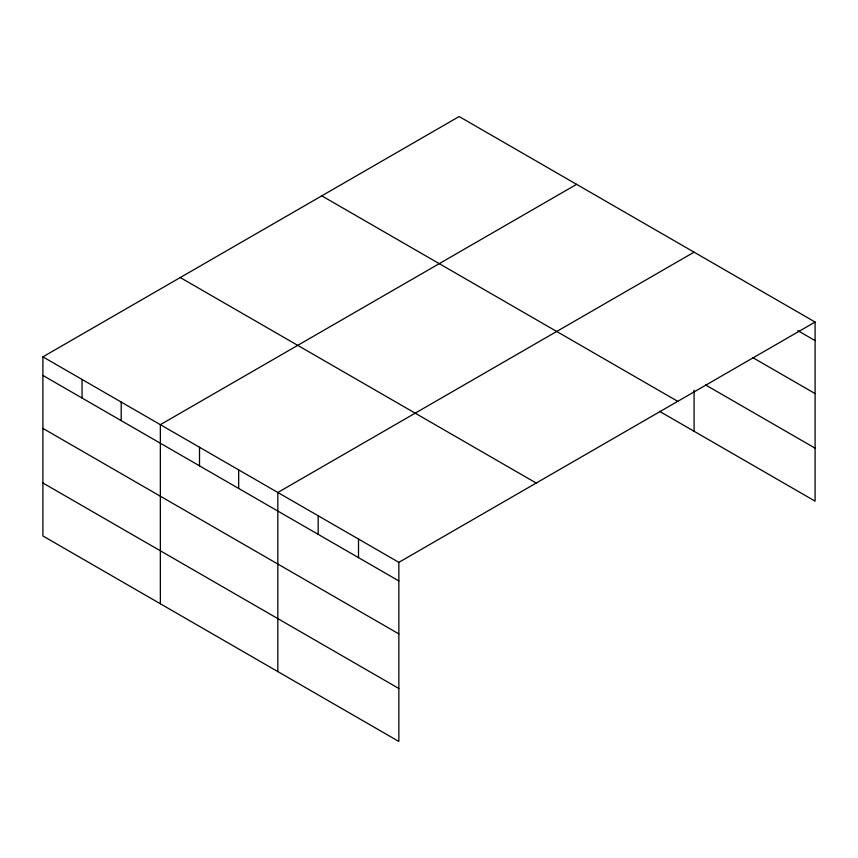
<?xml version="1.0" encoding="UTF-8"?>
<svg xmlns="http://www.w3.org/2000/svg" width="858" height="858" viewBox="0 0 858 858"><rect width="100%" height="100%" fill="white"/><g stroke="black" fill="none" stroke-linecap="round" stroke-linejoin="round"><path stroke-width="1.29" d="M42.9 356.853L398.852 562.355L398.852 741.462L42.9 535.96L42.9 356.853L459.148 116.538L815.1 322.04L815.1 501.147L659.534 411.325M576.608 184.352L160.36 424.667L160.36 603.775M694.079 252.166L277.831 492.481L277.831 671.6M398.852 562.355L815.1 322.04M797.811 330.63L815.1 340.615M752.863 357.657L815.1 393.586M705.598 384.952L815.1 448.166M321.782 195.838L677.734 401.34M180.266 277.552L536.218 483.054M42.9 375.429L398.852 580.93M42.9 428.399L398.852 633.912M42.9 482.979L398.852 688.491M694.079 390.218L694.079 431.274M358.505 539.071L358.505 557.636M318.168 515.776L318.168 534.352M238.674 469.884L238.674 488.449M199.517 447.275L199.517 465.851M121.214 402.059L121.214 420.635M82.057 379.461L82.057 398.026"/></g></svg>
